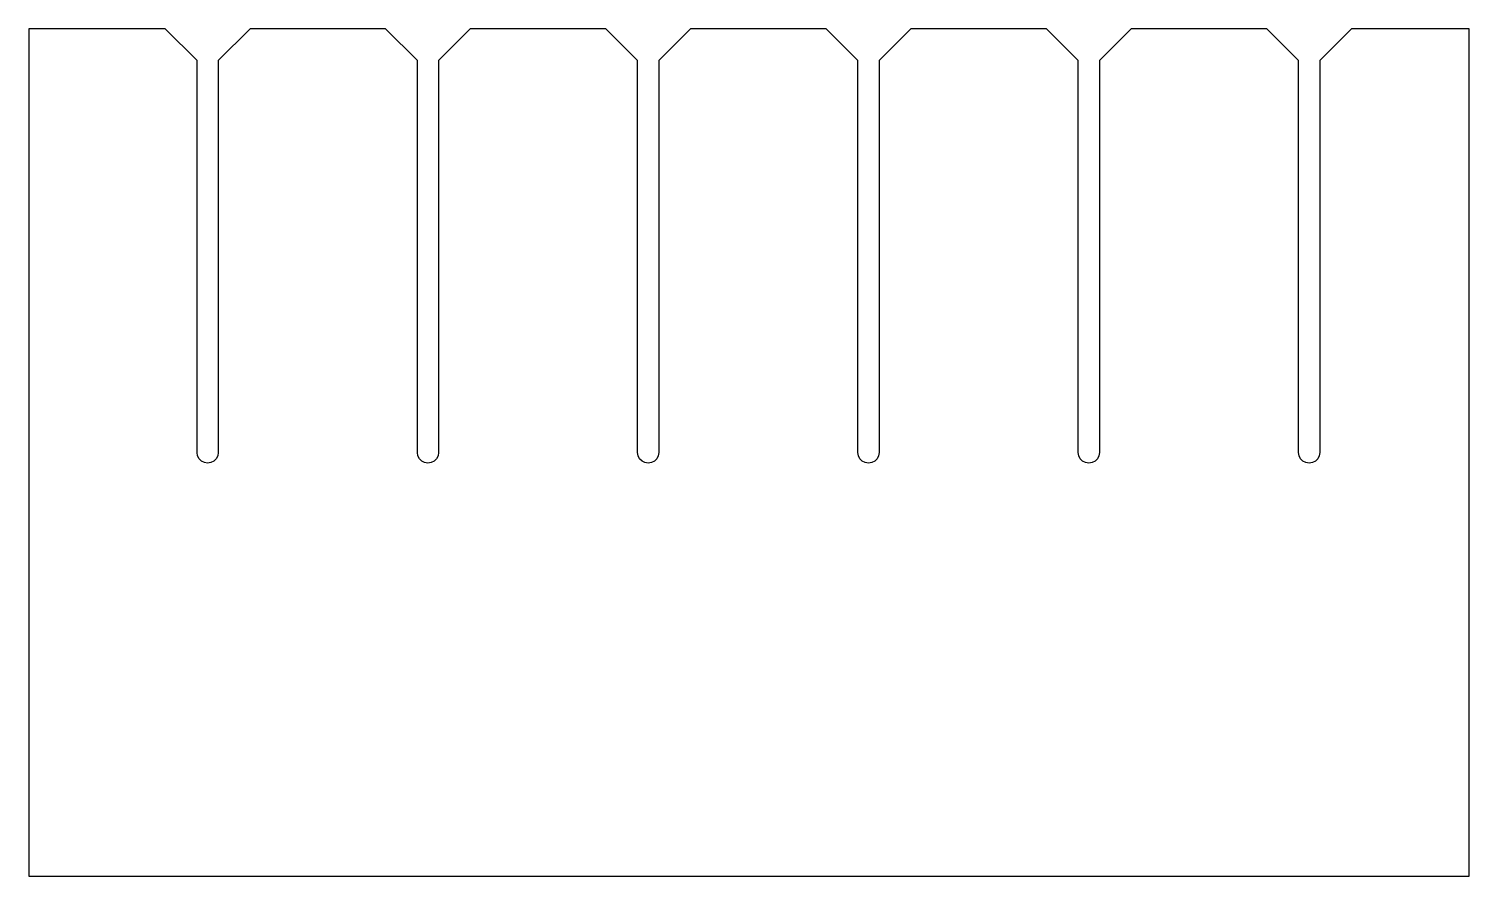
# Model space of a CAD drawing. Header units: metres. Extents: x 0 to 432, y 0 to 254.
import ezdxf

# ---------------------------------------------------------------- set-up
doc = ezdxf.new("R2010")
doc.units = ezdxf.units.M

msp = doc.modelspace()

# ---------------------------------------------------------------- linework, layer by layer
for p, q in [((40.91, 254), (0, 254)), ((0, 254), (0, 0)), ((50.435, 244.475), (40.91, 254)), ((66.31, 254), (56.785, 244.475)), ((106.95, 254), (66.31, 254)), ((116.475, 244.475), (106.95, 254)), ((132.35, 254), (122.825, 244.475)), ((172.99, 254), (132.35, 254)), ((182.515, 244.475), (172.99, 254)), ((198.39, 254), (188.865, 244.475)), ((239.03, 254), (198.39, 254)), ((248.555, 244.475), (239.03, 254)), ((264.43, 254), (254.905, 244.475)), ((305.07, 254), (264.43, 254)), ((314.595, 244.475), (305.07, 254)), ((330.47, 254), (320.945, 244.475)), ((371.11, 254), (330.47, 254)), ((380.635, 244.475), (371.11, 254)), ((396.51, 254), (386.985, 244.475)), ((431.8, 254), (396.51, 254)), ((431.8, 0), (431.8, 254)), ((50.435, 127), (50.435, 244.475)), ((56.785, 244.475), (56.785, 127)), ((116.475, 127), (116.475, 244.475)), ((122.825, 244.475), (122.825, 127)), ((182.515, 127), (182.515, 244.475)), ((188.865, 244.475), (188.865, 127)), ((248.555, 127), (248.555, 244.475)), ((254.905, 244.475), (254.905, 127)), ((314.595, 127), (314.595, 244.475)), ((320.945, 244.475), (320.945, 127)), ((380.635, 127), (380.635, 244.475)), ((386.985, 244.475), (386.985, 127)), ((50.5904, 126.019), (50.435, 127)), ((51.0414, 125.134), (50.5904, 126.019)), ((56.6296, 126.019), (56.1786, 125.134)), ((56.785, 127), (56.6296, 126.019)), ((116.63, 126.019), (116.475, 127)), ((117.081, 125.134), (116.63, 126.019)), ((122.67, 126.019), (122.219, 125.134)), ((122.825, 127), (122.67, 126.019)), ((182.67, 126.019), (182.515, 127)), ((183.121, 125.134), (182.67, 126.019)), ((188.71, 126.019), (188.259, 125.134)), ((188.865, 127), (188.71, 126.019)), ((248.71, 126.019), (248.555, 127)), ((249.161, 125.134), (248.71, 126.019)), ((254.75, 126.019), (254.299, 125.134)), ((254.905, 127), (254.75, 126.019)), ((314.75, 126.019), (314.595, 127)), ((315.201, 125.134), (314.75, 126.019)), ((320.79, 126.019), (320.339, 125.134)), ((320.945, 127), (320.79, 126.019)), ((380.79, 126.019), (380.635, 127)), ((381.241, 125.134), (380.79, 126.019)), ((386.83, 126.019), (386.379, 125.134)), ((386.985, 127), (386.83, 126.019)), ((51.7438, 124.431), (51.0414, 125.134)), ((52.6289, 123.98), (51.7438, 124.431)), ((53.61, 123.825), (52.6289, 123.98)), ((54.5911, 123.98), (53.61, 123.825)), ((55.4762, 124.431), (54.5911, 123.98)), ((56.1786, 125.134), (55.4762, 124.431)), ((117.784, 124.431), (117.081, 125.134)), ((118.669, 123.98), (117.784, 124.431)), ((119.65, 123.825), (118.669, 123.98)), ((120.631, 123.98), (119.65, 123.825)), ((121.516, 124.431), (120.631, 123.98)), ((122.219, 125.134), (121.516, 124.431)), ((183.824, 124.431), (183.121, 125.134)), ((184.709, 123.98), (183.824, 124.431)), ((185.69, 123.825), (184.709, 123.98)), ((186.671, 123.98), (185.69, 123.825)), ((187.556, 124.431), (186.671, 123.98)), ((188.259, 125.134), (187.556, 124.431)), ((249.864, 124.431), (249.161, 125.134)), ((250.749, 123.98), (249.864, 124.431)), ((251.73, 123.825), (250.749, 123.98)), ((252.711, 123.98), (251.73, 123.825)), ((253.596, 124.431), (252.711, 123.98)), ((254.299, 125.134), (253.596, 124.431)), ((315.904, 124.431), (315.201, 125.134)), ((316.789, 123.98), (315.904, 124.431)), ((317.77, 123.825), (316.789, 123.98)), ((318.751, 123.98), (317.77, 123.825)), ((319.636, 124.431), (318.751, 123.98)), ((320.339, 125.134), (319.636, 124.431)), ((381.944, 124.431), (381.241, 125.134)), ((382.829, 123.98), (381.944, 124.431)), ((383.81, 123.825), (382.829, 123.98)), ((384.791, 123.98), (383.81, 123.825)), ((385.676, 124.431), (384.791, 123.98)), ((386.379, 125.134), (385.676, 124.431)), ((0, 0), (431.8, 0))]:
    msp.add_line(p, q)

doc.saveas('drawing.dxf')
